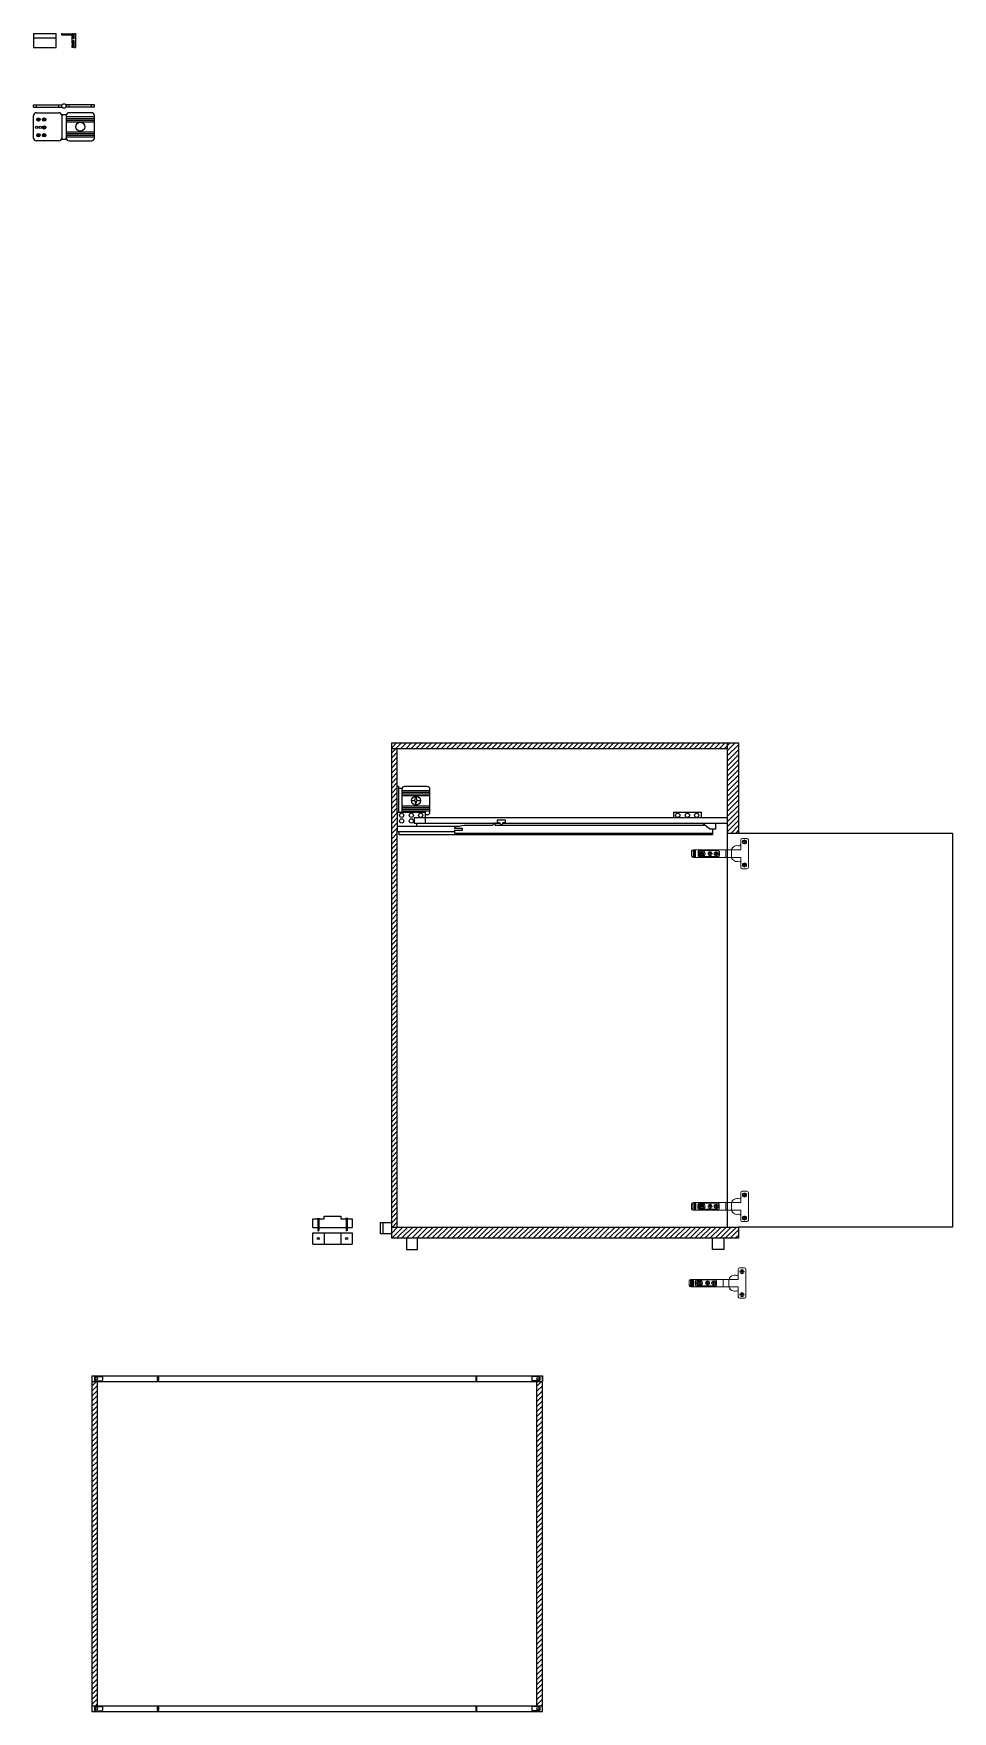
# Model space of a CAD drawing. Header units: millimetres. Extents: x 150 to 531, y 113 to 487.
# Drawn here: x 367.5 to 530.7, y 186.2 to 484.3 of the extents above; entities that cross this region are included whole.
import ezdxf

# ---------------------------------------------------------------- set-up
doc = ezdxf.new("R2010")
doc.units = ezdxf.units.MM
for name, color, linetype in [('A-FURN', 8, 'Continuous'), ('A-SECT.MCUT', 5, 'Continuous'), ('COSTR', 9, 'Continuous')]:
    doc.layers.add(name, color=color, linetype=linetype)

msp = doc.modelspace()

# ---------------------------------------------------------------- hatches: boundary and pattern name
at = {"layer": 'A-SECT.MCUT'}
h = msp.add_hatch(dxfattribs=at)
h.set_pattern_fill('ANSI31', color=256, scale=0.2)
h.paths.add_polyline_path([(492.68, 272.29), (431.08, 272.29), (431.08, 270.29), (492.68, 270.29)])
h.paths.add_polyline_path([(432.08, 342.84), (432.08, 345.97), (432.08, 357.29), (431.08, 357.29), (431.08, 272.29), (432.08, 272.29)])
h.paths.add_polyline_path([(490.68, 358.29), (431.08, 358.29), (431.08, 357.29), (432.08, 357.29), (490.68, 357.29)])
h.paths.add_polyline_path([(492.68, 358.29), (490.68, 358.29), (490.68, 357.29), (490.68, 342.29), (492.68, 342.29)])
h = msp.add_hatch(dxfattribs=at)
h.set_pattern_fill('ANSI31', color=256, scale=0.2)
h.paths.add_polyline_path([(378.84, 244.84), (377.84, 244.84), (377.84, 187.24), (378.84, 187.24)])
h.paths.add_polyline_path([(457.84, 244.84), (456.84, 244.84), (456.84, 187.24), (457.84, 187.24)])

# ---------------------------------------------------------------- linework, layer by layer
at = {"layer": 'A-FURN'}
for p, q in [((431.08, 358.29), (492.68, 358.29)), ((431.08, 270.29), (431.08, 358.29)), ((490.68, 358.29), (490.68, 342.29)), ((492.68, 358.29), (492.68, 342.29)), ((431.08, 357.29), (490.68, 357.29)), ((432.08, 345.97), (432.08, 357.29)), ((432.08, 272.29), (432.08, 342.84)), ((490.68, 342.29), (490.68, 272.29)), ((490.68, 342.29), (530.68, 342.29)), ((493.7, 340.76), (493.73, 341.06)), ((493.7, 340.67), (493.73, 340.35)), ((493.77, 341.06), (493.8, 340.76)), ((493.77, 340.35), (493.8, 340.67)), ((530.68, 342.29), (530.68, 272.29)), ((486.14, 338.68), (486.17, 339)), ((486.14, 338.59), (486.17, 338.29)), ((486.21, 339), (486.24, 338.68)), ((486.21, 338.29), (486.24, 338.59)), ((487.59, 338.64), (487.62, 338.96)), ((487.59, 338.55), (487.62, 338.25)), ((487.65, 338.96), (487.68, 338.64)), ((487.65, 338.25), (487.68, 338.55)), ((488.67, 338.64), (488.7, 338.96)), ((488.67, 338.55), (488.7, 338.25)), ((488.73, 338.96), (488.76, 338.64)), ((488.73, 338.25), (488.76, 338.55)), ((493.7, 336.66), (493.73, 336.97)), ((493.77, 336.97), (493.8, 336.66)), ((493.7, 336.57), (493.73, 336.25)), ((493.77, 336.25), (493.8, 336.57)), ((493.7, 278.01), (493.73, 278.33)), ((493.7, 277.92), (493.73, 277.62)), ((493.77, 278.33), (493.8, 278.01)), ((493.77, 277.62), (493.8, 277.92)), ((486.14, 275.99), (486.17, 276.3)), ((486.14, 275.91), (486.17, 275.59)), ((486.21, 276.3), (486.24, 275.99)), ((486.21, 275.59), (486.24, 275.91)), ((487.59, 276.03), (487.62, 276.34)), ((487.59, 275.94), (487.62, 275.62)), ((487.65, 276.34), (487.68, 276.03)), ((487.65, 275.62), (487.68, 275.94)), ((488.67, 276.03), (488.7, 276.34)), ((488.67, 275.94), (488.7, 275.62)), ((488.73, 276.34), (488.76, 276.03)), ((488.73, 275.62), (488.76, 275.94)), ((493.7, 273.92), (493.73, 274.24)), ((493.77, 274.24), (493.8, 273.92)), ((431.08, 272.29), (492.68, 272.29)), ((492.68, 272.29), (492.68, 270.29)), ((530.68, 272.29), (492.68, 272.29)), ((493.7, 273.83), (493.73, 273.52)), ((493.77, 273.52), (493.8, 273.83)), ((492.68, 270.29), (431.08, 270.29)), ((485.69, 262.37), (485.72, 262.68)), ((485.76, 262.68), (485.79, 262.37)), ((487.14, 262.41), (487.17, 262.71)), ((487.14, 262.32), (487.17, 262)), ((487.2, 262.71), (487.23, 262.41)), ((487.2, 262), (487.23, 262.32)), ((488.22, 262.41), (488.25, 262.71)), ((488.22, 262.32), (488.25, 262)), ((488.28, 262.71), (488.31, 262.41)), ((488.28, 262), (488.31, 262.32)), ((493.25, 264.3), (493.28, 263.99)), ((493.26, 264.39), (493.28, 264.71)), ((493.32, 264.71), (493.35, 264.39)), ((493.32, 263.99), (493.35, 264.3)), ((485.69, 262.28), (485.72, 261.96)), ((485.76, 261.96), (485.79, 262.28)), ((493.25, 260.2), (493.28, 259.9)), ((493.26, 260.29), (493.28, 260.61)), ((493.32, 260.61), (493.35, 260.29)), ((493.32, 259.9), (493.35, 260.2)), ((377.84, 245.84), (457.84, 245.84)), ((377.84, 245.84), (377.84, 186.24)), ((377.84, 244.84), (457.84, 244.84)), ((378.84, 187.24), (378.84, 244.84)), ((456.84, 187.24), (456.84, 244.84)), ((457.84, 186.24), (457.84, 245.84)), ((377.84, 187.24), (457.84, 187.24)), ((377.84, 186.24), (457.84, 186.24))]:
    msp.add_line(p, q, dxfattribs=at)
at = {"layer": 'COSTR'}
for p, q in [((367.47, 484.31), (367.47, 481.81)), ((367.47, 484.31), (371.47, 484.31)), ((367.47, 483.56), (371.47, 483.56)), ((371.47, 481.81), (371.47, 484.31)), ((372.4, 484.31), (372.4, 484.11)), ((372.4, 484.31), (372.6, 484.31)), ((372.4, 484.11), (372.6, 484.11)), ((374.14, 484.1), (374.3, 484.07)), ((374.3, 484.31), (374.5, 484.27)), ((374.3, 483.06), (374.3, 484.07)), ((374.5, 483.41), (374.5, 484.27)), ((374.7, 483.41), (374.5, 483.41)), ((374.7, 483.06), (374.5, 483.06)), ((374.7, 484.31), (374.9, 484.31)), ((374.7, 483.41), (374.7, 484.31)), ((374.7, 481.81), (374.7, 483.06)), ((374.9, 484.31), (374.9, 481.81)), ((367.47, 481.81), (371.47, 481.81)), ((374.5, 481.81), (374.3, 481.81)), ((374.7, 481.81), (374.9, 481.81)), ((367.47, 471.65), (372.52, 471.65)), ((367.47, 471.25), (367.47, 471.65)), ((367.47, 471.25), (372.52, 471.25)), ((367.97, 471.25), (367.97, 471.65)), ((371.97, 471.25), (371.97, 471.65)), ((372.47, 471.25), (372.47, 471.65)), ((378.27, 471.65), (373.21, 471.65)), ((378.27, 471.23), (373.21, 471.25)), ((373.27, 471.25), (373.27, 471.65)), ((373.77, 471.25), (373.77, 471.65)), ((377.77, 471.24), (377.77, 471.65)), ((378.27, 471.23), (378.27, 471.65)), ((367.47, 465.75), (367.47, 469.75)), ((367.97, 470.25), (371.97, 470.25)), ((368.28, 469.08), (368.3, 469.34)), ((368.28, 469), (368.3, 468.74)), ((368.35, 469.34), (368.37, 469.08)), ((368.35, 468.74), (368.37, 469)), ((369.31, 469.08), (369.33, 469.34)), ((369.31, 469), (369.33, 468.74)), ((369.38, 469.34), (369.4, 469.08)), ((369.38, 468.74), (369.4, 469)), ((372.47, 469.93), (373.27, 469.93)), ((372.47, 469.93), (372.47, 469.75)), ((372.47, 469.75), (372.47, 465.75)), ((373.27, 469.93), (373.27, 469.75)), ((373.27, 469.75), (373.27, 465.75)), ((373.27, 469.55), (378.27, 469.55)), ((373.27, 469.25), (378.27, 469.25)), ((373.27, 468.95), (378.27, 468.95)), ((373.27, 468.65), (378.27, 468.65)), ((377.77, 470.25), (373.77, 470.25)), ((378.27, 465.75), (378.27, 469.75)), ((371.97, 465.25), (367.97, 465.25)), ((368.28, 466.28), (368.3, 466.53)), ((368.28, 466.19), (368.3, 465.94)), ((368.35, 466.53), (368.37, 466.28)), ((368.35, 465.94), (368.37, 466.19)), ((369.31, 467.68), (369.33, 467.94)), ((369.31, 467.59), (369.33, 467.34)), ((369.31, 466.28), (369.33, 466.53)), ((369.31, 466.19), (369.33, 465.94)), ((369.38, 467.94), (369.4, 467.68)), ((369.38, 467.34), (369.4, 467.59)), ((369.38, 466.53), (369.4, 466.28)), ((369.38, 465.94), (369.4, 466.19)), ((372.47, 465.57), (372.47, 465.75)), ((372.47, 465.57), (373.27, 465.57)), ((373.27, 466.85), (378.27, 466.85)), ((373.27, 466.55), (378.27, 466.55)), ((373.27, 466.25), (378.27, 466.25)), ((373.27, 465.95), (378.27, 465.95)), ((373.27, 465.57), (373.27, 465.75)), ((373.77, 465.25), (377.77, 465.25)), ((432.28, 350.54), (432.08, 350.54)), ((432.28, 350.54), (432.28, 345.97)), ((432.88, 350.21), (432.28, 350.21)), ((432.88, 350.21), (432.88, 350.04)), ((432.88, 350.04), (432.88, 345.97)), ((432.88, 349.84), (437.88, 349.84)), ((432.88, 349.54), (437.88, 349.54)), ((432.88, 349.24), (437.88, 349.24)), ((432.88, 348.94), (437.88, 348.94)), ((437.38, 350.54), (433.38, 350.54)), ((435.27, 348.14), (435.33, 348.75)), ((435.33, 348.75), (435.44, 348.75)), ((435.44, 348.75), (435.5, 348.14)), ((437.88, 346.04), (437.88, 350.04)), ((432.08, 345.97), (437.08, 345.97)), ((432.08, 345.97), (432.08, 342.51)), ((432.88, 347.13), (437.88, 347.13)), ((432.88, 346.83), (437.88, 346.83)), ((432.88, 346.53), (437.88, 346.53)), ((432.88, 346.23), (437.88, 346.23)), ((434.67, 348.09), (434.67, 347.98)), ((435.27, 347.93), (435.33, 347.32)), ((435.44, 347.32), (435.5, 347.93)), ((436.1, 348.09), (436.1, 347.98)), ((437.08, 343.97), (437.08, 345.97)), ((481.11, 345.97), (481.11, 344.97)), ((481.11, 345.97), (486.11, 345.97)), ((486.11, 344.97), (486.11, 345.97)), ((432.08, 343.51), (443.21, 343.5)), ((490.68, 344.97), (435.07, 344.97)), ((435.07, 344.97), (435.07, 343.97)), ((449.27, 343.97), (435.07, 343.97)), ((435.46, 343.97), (435.46, 343.51)), ((437.38, 345.54), (437.08, 345.54)), ((443.94, 343.63), (442.26, 343.34)), ((442.26, 343.34), (442.26, 343.14)), ((442.26, 343.14), (443.58, 343.14)), ((443.58, 343.14), (443.58, 342.74)), ((448.92, 343.63), (443.94, 343.63)), ((449.44, 344.13), (448.92, 343.63)), ((449.44, 343.63), (449.44, 344.13)), ((450.33, 343.97), (449.44, 343.97)), ((470.28, 343.63), (449.44, 343.63)), ((451.3, 344.6), (449.8, 344.6)), ((449.8, 344.6), (449.8, 344.13)), ((449.8, 344.13), (450.22, 344.13)), ((450.22, 344.13), (450.55, 343.63)), ((450.89, 344.13), (450.55, 343.63)), ((471.63, 343.97), (450.78, 343.97)), ((450.89, 344.13), (451.3, 344.13)), ((451.3, 344.13), (451.3, 344.6)), ((486.76, 343.63), (470.28, 343.63)), ((490.68, 343.97), (471.63, 343.97)), ((487.57, 342.97), (486.35, 343.97)), ((488.57, 342.97), (487.57, 342.97)), ((488.07, 342.97), (488.07, 341.97)), ((488.57, 343.97), (488.57, 342.97)), ((442.26, 342.51), (432.08, 342.51)), ((432.42, 341.97), (432.42, 342.51)), ((488.07, 341.97), (432.42, 341.97)), ((443.58, 342.74), (442.26, 342.74)), ((442.26, 342.74), (442.26, 342.51)), ((442.26, 342.51), (442.26, 342.29)), ((442.26, 342.29), (488.07, 342.29)), ((484.65, 339.31), (484.65, 337.96)), ((484.85, 337.96), (484.85, 339.31)), ((485.05, 337.96), (485.05, 339.31)), ((485.51, 338.99), (485.51, 338.27)), ((489.02, 339.19), (485.71, 339.19)), ((489.02, 338.07), (485.71, 338.07)), ((489.22, 338.99), (489.22, 338.27)), ((419.07, 273.73), (419.07, 274.23)), ((419.07, 274.23), (422.07, 274.23)), ((422.07, 274.23), (422.07, 273.73)), ((484.65, 275.28), (484.65, 276.63)), ((484.85, 276.63), (484.85, 275.28)), ((485.05, 276.63), (485.05, 275.28)), ((485.51, 275.59), (485.51, 276.31)), ((489.02, 276.51), (485.71, 276.51)), ((489.02, 275.39), (485.71, 275.39)), ((489.22, 275.59), (489.22, 276.31)), ((417.07, 272.23), (417.07, 273.73)), ((417.07, 273.73), (419.07, 273.73)), ((417.07, 272.23), (424.07, 272.23)), ((417.07, 269.25), (417.07, 271.25)), ((417.07, 271.25), (424.07, 271.25)), ((417.87, 273.83), (418.27, 273.83)), ((417.87, 273.83), (417.87, 273.73)), ((417.98, 273.73), (417.98, 271.67)), ((418.07, 271.55), (417.98, 271.67)), ((418.07, 271.55), (418.16, 271.67)), ((418.16, 273.73), (418.16, 271.67)), ((418.27, 273.83), (418.27, 273.73)), ((419.07, 271.25), (419.07, 269.25)), ((422.07, 273.73), (424.07, 273.73)), ((422.07, 271.25), (422.07, 269.25)), ((423.27, 273.83), (422.87, 273.83)), ((422.87, 273.83), (422.87, 273.73)), ((422.98, 273.73), (422.98, 271.67)), ((423.07, 271.55), (422.98, 271.67)), ((423.07, 271.55), (423.16, 271.67)), ((423.16, 273.73), (423.16, 271.67)), ((423.27, 273.83), (423.27, 273.73)), ((424.07, 273.73), (424.07, 272.23)), ((424.07, 271.25), (424.07, 269.25)), ((429.08, 271.11), (429.08, 273.11)), ((429.08, 273.11), (429.58, 273.11)), ((429.58, 271.11), (429.58, 273.11)), ((429.58, 273.11), (431.08, 273.11)), ((417.07, 269.25), (424.07, 269.25)), ((429.58, 271.11), (429.08, 271.11)), ((431.08, 271.11), (429.58, 271.11)), ((433.69, 270.29), (433.69, 268.29)), ((433.69, 268.29), (435.69, 268.29)), ((435.69, 268.29), (435.69, 270.29)), ((488.07, 268.29), (488.07, 270.29)), ((490.07, 268.29), (488.07, 268.29)), ((490.07, 270.29), (490.07, 268.29)), ((484.2, 261.65), (484.2, 263)), ((484.4, 263), (484.4, 261.65)), ((484.61, 263), (484.61, 261.65)), ((485.06, 261.97), (485.06, 262.69)), ((488.57, 262.89), (485.26, 262.89)), ((488.77, 261.97), (488.77, 262.69)), ((488.57, 261.77), (485.26, 261.77)), ((377.84, 245.84), (377.84, 244.84)), ((378.29, 245.62), (378.29, 245.06)), ((378.39, 245.72), (379.61, 245.72)), ((378.39, 244.96), (379.61, 244.96)), ((379.71, 245.62), (379.71, 245.06)), ((389.46, 245.34), (389.46, 245.61)), ((389.46, 245.07), (389.46, 245.34)), ((389.46, 245.34), (389.66, 245.34)), ((389.66, 245.61), (389.66, 245.07)), ((446.02, 245.61), (446.02, 245.07)), ((446.22, 245.34), (446.02, 245.34)), ((446.22, 245.34), (446.22, 245.61)), ((446.22, 245.07), (446.22, 245.34)), ((455.97, 245.62), (455.97, 245.06)), ((457.29, 245.72), (456.07, 245.72)), ((457.29, 244.96), (456.07, 244.96)), ((457.39, 245.62), (457.39, 245.06)), ((457.84, 245.84), (457.84, 244.84)), ((378.29, 187.02), (378.29, 186.46)), ((378.39, 187.12), (379.61, 187.12)), ((378.39, 186.36), (379.61, 186.36)), ((379.71, 187.02), (379.71, 186.46)), ((389.46, 186.74), (389.46, 187.01)), ((389.46, 186.47), (389.46, 186.74)), ((389.46, 186.74), (389.66, 186.74)), ((389.66, 187.01), (389.66, 186.47)), ((446.02, 187.01), (446.02, 186.47)), ((446.22, 186.74), (446.02, 186.74)), ((446.22, 186.74), (446.22, 187.01)), ((446.22, 186.47), (446.22, 186.74)), ((455.97, 187.02), (455.97, 186.46)), ((457.29, 187.12), (456.07, 187.12)), ((457.29, 186.36), (456.07, 186.36)), ((457.39, 187.02), (457.39, 186.46))]:
    msp.add_line(p, q, dxfattribs=at)
at = {"layer": 'COSTR', "lineweight": 5}
for p, q in [((368.03, 469.06), (368.28, 469.08)), ((368.03, 469.02), (368.28, 469)), ((368.63, 469.06), (368.37, 469.08)), ((368.63, 469.02), (368.37, 469)), ((369.06, 469.06), (369.31, 469.08)), ((369.06, 469.02), (369.31, 469)), ((369.65, 469.06), (369.4, 469.08)), ((369.65, 469.02), (369.4, 469)), ((368.03, 466.26), (368.28, 466.28)), ((368.03, 466.21), (368.28, 466.19)), ((368.63, 466.26), (368.37, 466.28)), ((368.63, 466.21), (368.37, 466.19)), ((369.06, 467.66), (369.31, 467.68)), ((369.06, 467.61), (369.31, 467.59)), ((369.06, 466.26), (369.31, 466.28)), ((369.06, 466.21), (369.31, 466.19)), ((369.65, 467.66), (369.4, 467.68)), ((369.65, 467.61), (369.4, 467.59)), ((369.65, 466.26), (369.4, 466.28)), ((369.65, 466.21), (369.4, 466.19)), ((434.67, 348.09), (435.27, 348.14)), ((434.67, 347.98), (435.27, 347.93)), ((436.1, 348.09), (435.5, 348.14)), ((436.1, 347.98), (435.5, 347.93)), ((493.39, 340.73), (493.7, 340.76)), ((493.39, 340.7), (493.7, 340.67)), ((494.11, 340.73), (493.8, 340.76)), ((494.11, 340.7), (493.8, 340.67)), ((493.09, 337.96), (484.65, 337.96)), ((493.09, 339.31), (484.66, 339.31)), ((485.83, 338.65), (486.14, 338.68)), ((485.83, 338.62), (486.14, 338.59)), ((486.55, 338.65), (486.24, 338.68)), ((486.55, 338.62), (486.24, 338.59)), ((487.28, 338.61), (487.59, 338.64)), ((487.28, 338.58), (487.59, 338.55)), ((487.99, 338.61), (487.68, 338.64)), ((487.99, 338.58), (487.68, 338.55)), ((488.36, 338.61), (488.67, 338.64)), ((488.36, 338.58), (488.67, 338.55)), ((489.07, 338.61), (488.76, 338.64)), ((489.07, 338.58), (488.76, 338.55)), ((490.41, 337.96), (490.41, 339.31)), ((491.42, 337.96), (491.42, 339.31)), ((493.39, 336.64), (493.7, 336.66)), ((493.39, 336.6), (493.7, 336.57)), ((494.11, 336.64), (493.8, 336.66)), ((494.11, 336.6), (493.8, 336.57)), ((493.39, 277.98), (493.7, 278.01)), ((493.39, 277.95), (493.7, 277.92)), ((494.11, 277.98), (493.8, 278.01)), ((494.11, 277.95), (493.8, 277.92)), ((493.09, 276.63), (484.65, 276.63)), ((493.09, 275.28), (484.66, 275.28)), ((485.83, 275.97), (486.14, 275.99)), ((485.83, 275.93), (486.14, 275.91)), ((486.55, 275.97), (486.24, 275.99)), ((486.55, 275.93), (486.24, 275.91)), ((487.28, 276.01), (487.59, 276.03)), ((487.28, 275.97), (487.59, 275.94)), ((487.99, 276.01), (487.68, 276.03)), ((487.99, 275.97), (487.68, 275.94)), ((488.36, 276.01), (488.67, 276.03)), ((488.36, 275.97), (488.67, 275.94)), ((489.07, 276.01), (488.76, 276.03)), ((489.07, 275.97), (488.76, 275.94)), ((490.41, 276.63), (490.41, 275.28)), ((491.42, 276.63), (491.42, 275.28)), ((493.39, 273.89), (493.7, 273.92)), ((493.39, 273.85), (493.7, 273.83)), ((494.11, 273.89), (493.8, 273.92)), ((494.11, 273.85), (493.8, 273.83)), ((492.64, 263), (484.2, 263)), ((485.38, 262.34), (485.69, 262.37)), ((485.38, 262.31), (485.69, 262.28)), ((486.1, 262.34), (485.79, 262.37)), ((486.1, 262.31), (485.79, 262.28)), ((486.83, 262.38), (487.14, 262.41)), ((486.83, 262.35), (487.14, 262.32)), ((487.54, 262.38), (487.23, 262.41)), ((487.54, 262.35), (487.23, 262.32)), ((487.91, 262.38), (488.22, 262.41)), ((487.91, 262.35), (488.22, 262.32)), ((488.62, 262.38), (488.31, 262.41)), ((488.62, 262.35), (488.31, 262.32)), ((489.96, 263), (489.96, 261.65)), ((490.97, 263), (490.97, 261.65)), ((492.95, 264.36), (493.26, 264.39)), ((492.95, 264.32), (493.26, 264.3)), ((493.66, 264.36), (493.35, 264.39)), ((493.66, 264.32), (493.35, 264.3)), ((492.64, 261.65), (484.21, 261.65)), ((492.95, 260.27), (493.26, 260.29)), ((492.95, 260.23), (493.26, 260.2)), ((493.66, 260.27), (493.35, 260.29)), ((493.66, 260.23), (493.35, 260.2))]:
    msp.add_line(p, q, dxfattribs=at)
for points in [[(493.09, 339.31), (493.09, 341.06)], [(493.36, 341.33), (494.17, 341.33)], [(494.44, 341.06), (494.44, 336.2)], [(484.36, 339.04), (484.36, 338.21)], [(493.09, 336.2), (493.09, 337.96)], [(494.17, 335.93), (493.36, 335.93)], [(493.09, 278.38), (493.09, 276.63)], [(494.17, 278.65), (493.36, 278.65)], [(494.44, 273.52), (494.44, 278.38)], [(484.36, 275.54), (484.36, 276.38)], [(493.09, 275.28), (493.09, 273.52)], [(493.36, 273.25), (494.17, 273.25)], [(483.92, 261.92), (483.92, 262.75)], [(492.64, 264.76), (492.64, 263)], [(493.72, 265.03), (492.91, 265.03)], [(493.99, 259.9), (493.99, 264.76)], [(492.64, 261.65), (492.64, 259.9)], [(492.91, 259.63), (493.72, 259.63)]]:
    msp.add_lwpolyline(points, dxfattribs=at)
at = {"layer": 'COSTR'}
for centre, radius in [((372.87, 471.45), 0.4), ((368.33, 469.04), 0.3), ((369.35, 469.04), 0.3), ((375.77, 467.75), 0.8), ((368.02, 467.64), 0.2), ((368.33, 466.24), 0.3), ((368.65, 467.64), 0.2), ((369.35, 467.64), 0.3), ((369.35, 466.24), 0.3), ((435.38, 348.04), 0.8), ((432.86, 345.44), 0.373), ((434.58, 345.44), 0.373), ((436.23, 345.44), 0.373), ((481.89, 345.44), 0.373), ((483.61, 345.44), 0.373), ((485.26, 345.44), 0.373), ((432.86, 344.44), 0.373), ((434.58, 344.44), 0.373), ((418.07, 270.25), 0.2), ((423.07, 270.25), 0.2), ((378.6, 245.34), 0.22), ((457.08, 245.34), 0.22), ((378.6, 186.74), 0.22), ((457.08, 186.74), 0.22)]:
    msp.add_circle(centre, radius, dxfattribs=at)
at = {"layer": 'COSTR', "lineweight": 5}
for centre, radius in [((493.75, 340.71), 0.36), ((486.2, 338.63), 0.533), ((486.19, 338.64), 0.36), ((487.63, 338.6), 0.36), ((488.72, 338.6), 0.36), ((493.75, 336.61), 0.36), ((493.75, 277.97), 0.36), ((486.2, 275.95), 0.533), ((486.19, 275.94), 0.36), ((487.63, 275.98), 0.36), ((488.72, 275.98), 0.36), ((493.75, 273.88), 0.36), ((485.75, 262.33), 0.533), ((485.74, 262.32), 0.36), ((487.19, 262.36), 0.36), ((488.27, 262.36), 0.36), ((493.3, 264.35), 0.36), ((493.3, 260.26), 0.36)]:
    msp.add_circle(centre, radius, dxfattribs=at)
at = {"layer": 'COSTR'}
for centre, radius, start, end in [((373.44, 495.27), 11.19, 265.6424, 273.6321), ((373.45, 495.47), 11.19, 265.6424, 274.3576), ((370.78, 482.44), 3.58, 349.9395, 10.0605), ((370.98, 482.44), 3.58, 349.9395, 10.0605), ((367.97, 469.75), 0.5, 90, 180), ((371.97, 469.75), 0.5, 0, 90), ((373.77, 469.75), 0.5, 90, 180), ((377.77, 469.75), 0.5, 0, 90), ((367.97, 465.75), 0.5, 180, 270), ((371.97, 465.75), 0.5, 270, 0), ((373.77, 465.75), 0.5, 180, 270), ((377.77, 465.75), 0.5, 270, 0), ((433.38, 350.04), 0.5, 90, 180), ((437.38, 350.04), 0.5, 0, 90), ((437.38, 346.04), 0.5, 270, 0), ((485.71, 338.99), 0.2, 90, 180), ((485.71, 338.27), 0.2, 180, 270), ((489.02, 338.99), 0.2, 0, 90), ((489.02, 338.27), 0.2, 270, 0), ((485.71, 276.31), 0.2, 90, 180), ((485.71, 275.59), 0.2, 180, 270), ((489.02, 276.31), 0.2, 0, 90), ((489.02, 275.59), 0.2, 270, 0), ((485.26, 262.69), 0.2, 90, 180), ((488.57, 262.69), 0.2, 0, 90), ((485.26, 261.97), 0.2, 180, 270), ((488.57, 261.97), 0.2, 270, 0), ((378.39, 245.62), 0.1, 90, 180), ((378.39, 245.06), 0.1, 180, 270), ((379.61, 245.62), 0.1, 0, 90), ((379.61, 245.06), 0.1, 270, 0), ((389.56, 245.61), 0.1, 0, 180), ((389.56, 245.07), 0.1, 180, 0), ((446.12, 245.61), 0.1, 0, 180), ((446.12, 245.07), 0.1, 180, 0), ((456.07, 245.62), 0.1, 90, 180), ((456.07, 245.06), 0.1, 180, 270), ((457.29, 245.62), 0.1, 0, 90), ((457.29, 245.06), 0.1, 270, 0), ((378.39, 187.02), 0.1, 90, 180), ((378.39, 186.46), 0.1, 180, 270), ((379.61, 187.02), 0.1, 0, 90), ((379.61, 186.46), 0.1, 270, 0), ((389.56, 187.01), 0.1, 0, 180), ((389.56, 186.47), 0.1, 180, 0), ((446.12, 187.01), 0.1, 0, 180), ((446.12, 186.47), 0.1, 180, 0), ((456.07, 187.02), 0.1, 90, 180), ((456.07, 186.46), 0.1, 180, 270), ((457.29, 187.02), 0.1, 0, 90), ((457.29, 186.46), 0.1, 270, 0)]:
    msp.add_arc(centre, radius, start, end, dxfattribs=at)
at = {"layer": 'COSTR', "lineweight": 5}
for centre, radius, start, end in [((492.44, 338.97), 1.08, 70.6502, 161.5744), ((492.81, 340.27), 0.281, 267.889, 357.8199), ((493.37, 341.05), 0.281, 87.889, 177.8199), ((494.16, 341.05), 0.281, 2.1801, 92.111), ((484.64, 339.03), 0.281, 87.889, 177.8199), ((484.64, 338.24), 0.281, 182.1801, 272.111), ((492.44, 338.3), 1.08, 198.4256, 289.3498), ((492.81, 337), 0.281, 2.1801, 92.111), ((493.37, 336.22), 0.281, 182.1801, 272.111), ((494.16, 336.22), 0.281, 267.889, 357.8199), ((492.44, 276.28), 1.08, 70.6502, 161.5744), ((492.81, 277.58), 0.281, 267.889, 357.8199), ((493.37, 278.37), 0.281, 87.889, 177.8199), ((494.16, 278.37), 0.281, 2.1801, 92.111), ((484.64, 276.34), 0.281, 87.889, 177.8199), ((484.64, 275.56), 0.281, 182.1801, 272.111), ((492.44, 275.62), 1.08, 198.4256, 289.3498), ((492.81, 274.32), 0.281, 2.1801, 92.111), ((493.37, 273.53), 0.281, 182.1801, 272.111), ((494.16, 273.53), 0.281, 267.889, 357.8199), ((484.19, 262.72), 0.281, 87.889, 177.8199), ((492, 262.66), 1.08, 70.6502, 161.5744), ((492.36, 263.96), 0.281, 267.889, 357.8199), ((492.92, 264.75), 0.281, 87.889, 177.8199), ((493.71, 264.75), 0.281, 2.1801, 92.111), ((484.2, 261.93), 0.281, 182.1801, 272.111), ((492, 261.99), 1.08, 198.4256, 289.3498), ((492.36, 260.69), 0.281, 2.1801, 92.111), ((492.92, 259.91), 0.281, 182.1801, 272.111), ((493.71, 259.91), 0.281, 267.889, 357.8199)]:
    msp.add_arc(centre, radius, start, end, dxfattribs=at)

doc.saveas('drawing.dxf')
